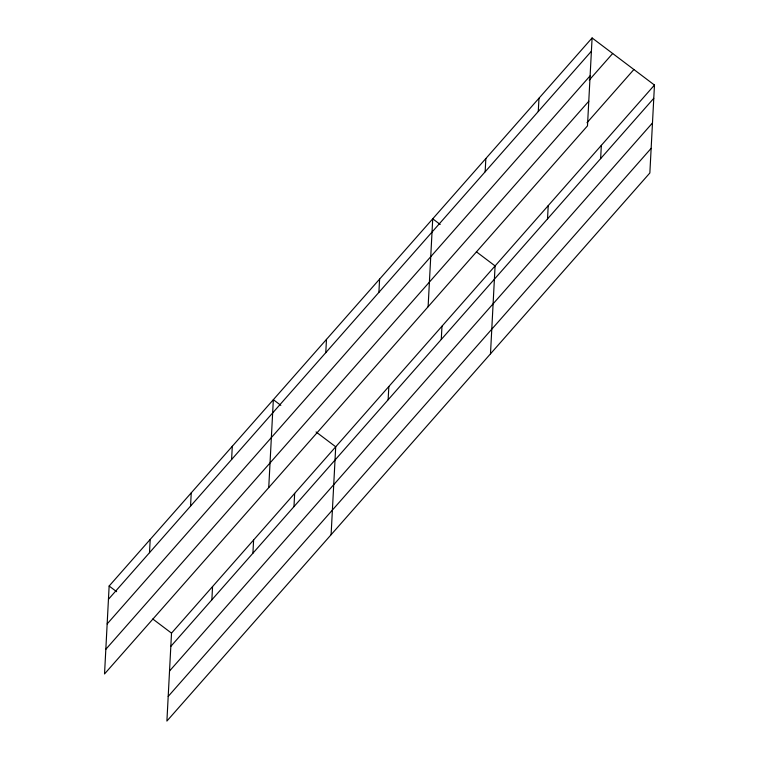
<?xml version="1.0" encoding="UTF-8"?>
<svg xmlns="http://www.w3.org/2000/svg" width="759" height="759" viewBox="0 0 759 759"><rect width="100%" height="100%" fill="white"/><g stroke="black" fill="none" stroke-linecap="round" stroke-linejoin="round"><path stroke-width="1.14" d="M592.096 37.95L109.144 586.024L104.533 673.945L587.485 125.861L592.096 37.95L654.467 85.055L649.856 172.976L166.904 721.05L171.515 633.139L654.467 85.055M149.495 552.694L150.197 539.44M190.547 506.111L191.249 492.847M211.865 599.809L212.558 586.546M231.599 459.527L232.292 446.264M252.918 553.226L253.61 539.962M268.743 487.591L273.344 399.68L280.83 405.334M293.97 506.632L294.663 493.378M325.782 352.65L326.474 339.387M331.104 534.706L335.715 446.785L316.067 431.947M378.902 292.367L379.595 279.103M388.143 399.765L388.836 386.502M428.114 306.731L432.725 218.81L440.211 224.465M441.273 339.472L441.966 326.209M485.153 171.79L485.845 158.527M490.485 353.836L495.086 265.925L476.377 251.789M538.273 111.497L538.975 98.234M547.524 218.896L548.216 205.632M600.644 158.612L601.337 145.348M108.452 599.287L591.403 51.214M107.161 623.917L590.113 75.843M589.24 80.093L612.674 53.5M105.824 649.306L588.785 101.232M587.011 122.711L633.879 69.515M170.813 646.393L653.774 98.319M169.523 671.032L652.474 122.958M168.194 696.411L651.146 148.337M109.144 586.024L116.63 591.678M152.796 619.002L171.515 633.139"/></g></svg>
